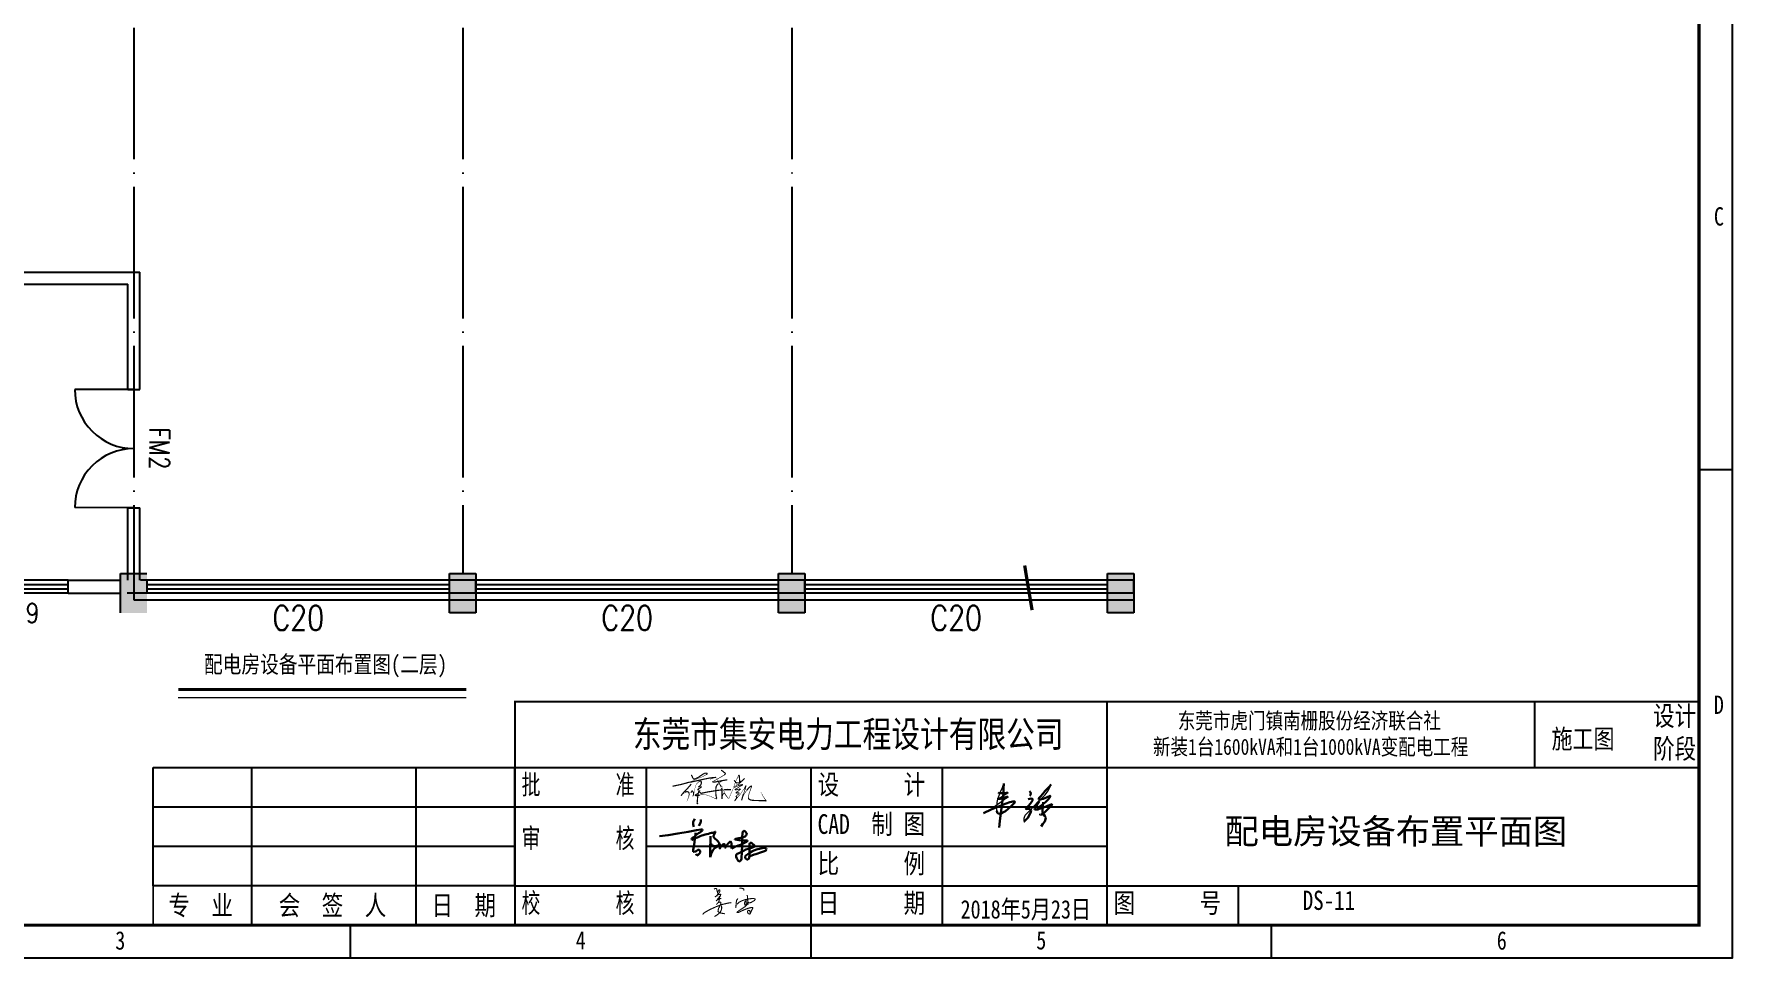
# Model space of a CAD drawing. Extents: x -700117 to -483644, y 1301776 to 1331476.
# Drawn here: x -509456 to -483644, y 1301776 to 1315828 of the extents above; entities that cross this region are included whole.
import ezdxf
from ezdxf.enums import TextEntityAlignment as Align

# ---------------------------------------------------------------- set-up
doc = ezdxf.new("R2010")
doc.units = 0
doc.header["$LTSCALE"] = 1000
doc.linetypes.add('DOTE', pattern=[2.42, 2, -0.2, 0.02, -0.2])
doc.layers.get('0').update_dxf_attribs({"linetype": 'CONTINUOUS'})
for name, color, linetype in [('01', 7, 'CONTINUOUS'), ('2', 2, 'CONTINUOUS'), ('DOTE', 1, 'DOTE'), ('PUB_DIM', 3, 'CONTINUOUS'), ('TEL_TEXT', 7, 'CONTINUOUS'), ('TK', 5, 'CONTINUOUS'), ('WALL', 255, 'CONTINUOUS'), ('WINDOW', 3, 'CONTINUOUS'), ('WINDOW_TEXT', 7, 'CONTINUOUS'), ('内框', 3, 'CONTINUOUS'), ('剪力墙柱填充', 6, 'CONTINUOUS'), ('图框TEXT', 30, 'CONTINUOUS'), ('图签', 7, 'CONTINUOUS'), ('外框', 2, 'CONTINUOUS'), ('柱线', 6, 'CONTINUOUS')]:
    doc.layers.add(name, color=color, linetype=linetype)
doc.layers.add('E-DIMS2', color=220, linetype='CONTINUOUS', lineweight=20)
doc.styles.add('-宋体', font='', dxfattribs={"width": 0.8})
doc.styles.add('_SIMPLEX', font='SIMPLEX.shx', dxfattribs={"width": 0.8})
doc.styles.add('SIMPLEX', font='SIMPLEX.SHX')
doc.styles.add('宋体', font='', dxfattribs={"width": 0.8, "height": 3.8})
doc.styles.add('宋体1', font='', dxfattribs={"width": 0.7})
doc.styles.add('宋体2', font='', dxfattribs={"width": 0.8, "height": 7})
doc.styles.get('-宋体').set_extended_font_data('SimSun')
doc.styles.get('宋体').set_extended_font_data('SimSun')
doc.styles.get('宋体1').set_extended_font_data('SimSun')
doc.styles.get('宋体2').set_extended_font_data('SimSun')

# ---------------------------------------------------------------- blocks, each defined once
blk = doc.blocks.new('集安会签栏')
at = {"layer": '内框', "const_width": 30}
blk.add_lwpolyline([(0, 0), (-5500, 0), (-5500, 600), (0, 600), (0, 0)], close=True, dxfattribs=at)
at = {"layer": '图签'}
for p, q in [((-5500, 2400), (0, 2400)), ((-5500, 600), (-5500, 2400)), ((-4000, 0), (-4000, 2400)), ((-1500, 0), (-1500, 2400)), ((0, 600), (0, 2400)), ((-5500, 1800), (0, 1800)), ((-5500, 1200), (0, 1200))]:
    blk.add_line(p, q, dxfattribs=at)
at = {"layer": '图框TEXT', "style": '宋体2', "width": 0.8}
for s, p in [('专  业', (-5269, 152)), ('会  签  人', (-3592, 152)), ('日  期', (-1269, 152))]:
    blk.add_text(s, height=300, dxfattribs=at).set_placement(p)
blk = doc.blocks.new('集安图标')
at = {"layer": '内框', "const_width": 30}
blk.add_lwpolyline([(0, 3400), (-18000, 3400), (-18000, 0), (0, 0), (0, 3400)], dxfattribs=at)
at = {"layer": '图签'}
for p, q in [((-9000, 0), (-9000, 3400)), ((-2500, 2400), (-2500, 3400)), ((-18000, 2400), (0, 2400)), ((-16000, 0), (-16000, 2400)), ((-13500, 0), (-13500, 2400)), ((-11500, 0), (-11500, 2400)), ((-18000, 1800), (-9000, 1800)), ((-16000, 1200), (-9000, 1200)), ((-18000, 600), (0, 600)), ((-7000, 0), (-7000, 600))]:
    blk.add_line(p, q, dxfattribs=at)
at = {"layer": '图框TEXT', "style": '宋体2'}
for s, width, p in [('设计', 0.8, (-700, 3033)), ('阶段', 0.8, (-700, 2533)), ('批        准', 0.7, (-17900, 1988)), ('设      计', 0.8, (-13400, 1988)), ('CAD  制 图', 0.8, (-13400, 1388)), ('审        核', 0.7, (-17900, 1173)), ('比      例', 0.8, (-13400, 788)), ('校        核', 0.7, (-17900, 188)), ('日      期', 0.8, (-13400, 188)), ('图      号', 0.8, (-8900, 188))]:
    blk.add_text(s, height=300, dxfattribs=dict(at, width=width)).set_placement(p)
at = {"layer": '图框TEXT', "style": '宋体2', "width": 0.8}
blk.add_text('东莞市集安电力工程设计有限公司', height=400, dxfattribs=at).set_placement((-12935, 2705), align=Align.CENTER)
blk = doc.blocks.new('集安A3图框')
at = {"layer": 'TK'}
for p, q in [((0, 7425), (-500, 7425)), ((-500, 3900), (-500, 500)), ((-24000, 500), (-500, 500)), ((-21000, 0), (-21000, 500)), ((-14000, 0), (-14000, 500)), ((-7000, 0), (-7000, 500))]:
    blk.add_line(p, q, dxfattribs=at)
at = {"layer": '内框', "const_width": 50, "flags": 128}
blk.add_lwpolyline([(-39500, 500), (-39500, 29200), (-500, 29200), (-500, 500)], close=True, dxfattribs=at)
at = {"layer": '外框', "flags": 128}
blk.add_lwpolyline([(-42000, 0), (-42000, 29700), (0, 29700), (0, 0)], close=True, dxfattribs=at)
for name, p in [('集安图标', (-500, 500)), ('集安会签栏', (-18500, 500))]:
    blk.add_blockref(name, p)
at = {"layer": 'TK', "style": '宋体', "width": 0.8}
for s, p in [('C', (-200, 11138)), ('D', (-200, 3712)), ('3', (-24500, 128)), ('4', (-17500, 131)), ('5', (-10500, 131)), ('6', (-3500, 128))]:
    blk.add_text(s, height=280, dxfattribs=at).set_placement(p, align=Align.CENTER)
blk = doc.blocks.new('123566')
at = {"color": 7, "lineweight": 30}
for p, q in [((96.5, 103.4), (96.4, 101.1)), ((96.4, 101.1), (96.5, 99.2)), ((97.2, 105.5), (96.5, 103.4)), ((96.5, 99.2), (96.6, 96.1)), ((100.9, 112.2), (97.2, 105.5)), ((117, 100.8), (112.5, 91.9)), ((118.3, 104.6), (117, 100.8)), ((118, 110.2), (118.3, 104.6)), ((-0.8, 62.3), (23.7, 64.7)), ((23.7, 64.7), (52, 69.6)), ((52, 69.6), (81.5, 75.2)), ((81.5, 75.2), (105.6, 79.4)), ((92.4, 55.2), (91.6, 53.3)), ((91.6, 53.3), (91.9, 51.7)), ((91.9, 51.7), (93.6, 51.3)), ((96.8, 58.4), (92.4, 55.2)), ((93.6, 51.3), (101.8, 55)), ((96.6, 96.1), (97.6, 88.9)), ((99.1, 60.3), (96.8, 58.4)), ((101.9, 62.7), (99.1, 60.3)), ((101.9, 57.9), (100.4, 47.1)), ((101.8, 55), (105.1, 57)), ((103.3, 72.1), (101.9, 57.9)), ((104.1, 65), (101.9, 62.7)), ((106.9, 67.3), (104.1, 65)), ((105.1, 57), (108.9, 58.8)), ((105.6, 79.4), (118.5, 81.7)), ((109.1, 69.1), (106.9, 67.3)), ((108.9, 58.8), (112.9, 60.7)), ((111.5, 70.7), (109.1, 69.1)), ((115.4, 73.1), (111.5, 70.7)), ((112.9, 60.7), (116.6, 62.1)), ((119.4, 75.7), (115.4, 73.1)), ((116.6, 62.1), (121.3, 63.8)), ((118.5, 81.7), (122.9, 81.1)), ((121.7, 77.2), (119.4, 75.7)), ((121.3, 63.8), (125.4, 65.1)), ((122.9, 78.9), (121.7, 77.2)), ((122.9, 81.1), (123.4, 79.9)), ((123.4, 79.9), (122.9, 78.9)), ((125.4, 65.1), (130.9, 66.9)), ((130.9, 66.9), (135.3, 67.9)), ((135.3, 67.9), (140.1, 69.2)), ((140.1, 69.2), (145.6, 70.7)), ((145.6, 70.7), (149.6, 71.7)), ((146.1, 55.8), (145.7, 24.2)), ((145.9, 61.8), (146.1, 55.8)), ((149.6, 71.7), (153.1, 72.2)), ((153.1, 72.2), (156.2, 73.1)), ((156.6, 66.6), (154.7, 62.8)), ((154.7, 62.8), (154.8, 61.6)), ((154.8, 61.6), (155.8, 59.5)), ((155.8, 59.5), (157.3, 57.3)), ((156.2, 73.1), (158.6, 74.3)), ((158.5, 70.6), (156.6, 66.6)), ((157.3, 57.3), (159.7, 54.9)), ((160.4, 73.8), (158.5, 70.6)), ((158.6, 74.3), (160.1, 74.8)), ((159.7, 54.9), (163.2, 51.7)), ((160.1, 74.8), (160.9, 75.1)), ((160.4, 73.8), (161.1, 75)), ((161, 75.1), (160.9, 75.1)), ((161.1, 75.1), (161, 75.1)), ((161.1, 75), (161.1, 75.1)), ((163.2, 51.7), (166.2, 48.4)), ((216.8, 53.4), (219.2, 54.5)), ((217, 52.1), (216.8, 53.4)), ((222.4, 51.2), (217, 52.1)), ((219.2, 54.5), (223.5, 55.7)), ((228.3, 50.3), (222.4, 51.2)), ((223.5, 55.7), (227.9, 56.4)), ((227.9, 56.4), (233.9, 57.2)), ((231.3, 50.3), (228.3, 50.3)), ((239.9, 49.6), (231.3, 50.3)), ((233.9, 57.2), (237.7, 57.9)), ((237.7, 57.9), (241.5, 59)), ((239, 68.1), (237.9, 61)), ((237.9, 61), (238, 54.3)), ((238, 54.3), (238, 46.8)), ((239.3, 71.5), (239, 68.1)), ((239.9, 74.2), (239.3, 71.5)), ((241, 76.6), (239.9, 74.2)), ((242.4, 49.6), (239.9, 49.6)), ((243.1, 77.7), (241, 76.6)), ((241.5, 59), (246.6, 61.7)), ((246.8, 49.6), (242.4, 49.6)), ((245.7, 76.9), (243.1, 77.7)), ((246.9, 75.7), (245.7, 76.9)), ((246.6, 61.7), (248.9, 63.9)), ((249.8, 49.7), (246.8, 49.6)), ((248.2, 74), (246.9, 75.7)), ((250.6, 71.1), (248.2, 74)), ((248.9, 63.9), (250.7, 65.5)), ((251.8, 49.9), (249.8, 49.7)), ((251.7, 68.4), (250.6, 71.1)), ((250.7, 65.5), (251.7, 68.4)), ((253.5, 49.4), (251.8, 49.9)), ((253.3, 48.1), (253.5, 49.4)), ((96.2, 23.1), (95.9, 18.9)), ((95.9, 18.9), (96.4, 17.1)), ((99.1, 36), (96.2, 23.1)), ((96.4, 17.1), (97.3, 16.8)), ((97.3, 16.8), (102.5, 18.1)), ((100.4, 47.1), (99.1, 36)), ((102.5, 18.1), (104.6, 18.7)), ((104.6, 18.7), (107.9, 20.6)), ((105.8, 8.5), (104.8, 10.8)), ((106.4, 6.8), (105.8, 8.5)), ((107.1, 6.4), (106.4, 6.8)), ((110.6, 8.1), (107.1, 6.4)), ((107.9, 20.6), (109.6, 22.3)), ((109.6, 22.3), (110.8, 22.7)), ((114.6, 11.8), (110.6, 8.1)), ((110.8, 22.7), (113.3, 22.3)), ((113.3, 22.3), (115.2, 20.4)), ((116, 15.2), (114.6, 11.8)), ((115.2, 20.4), (116.3, 17.5)), ((116.3, 17.5), (116, 15.2)), ((145.7, 14.6), (145.3, 1.4)), ((145.3, 1.4), (149.5, 14.1)), ((145.7, 24.2), (145.7, 14.6)), ((147.4, 39.9), (146.9, 40.2)), ((148.6, 38.7), (147.4, 39.9)), ((149.6, 38.2), (148.6, 38.7)), ((149.5, 14.1), (154, 22.8)), ((150.8, 36.8), (149.6, 38.2)), ((152.2, 35.2), (150.8, 36.8)), ((154.2, 34.1), (152.2, 35.2)), ((154, 22.8), (158.8, 28.3)), ((158.3, 33.2), (154.2, 34.1)), ((162.3, 33.2), (158.3, 33.2)), ((158.8, 28.3), (163.3, 31.7)), ((169, 36.5), (162.3, 33.2)), ((163.3, 31.7), (168.5, 34.1)), ((166.2, 48.4), (170.5, 44.3)), ((168.5, 34.1), (171.7, 35.6)), ((171.2, 39.5), (169, 36.5)), ((170.5, 44.3), (171.4, 41.7)), ((171.4, 41.7), (171.2, 39.5)), ((172.9, 28.6), (171.5, 25.4)), ((171.5, 25.4), (172.7, 26.8)), ((171.7, 35.6), (173.8, 36.8)), ((172.7, 26.8), (175.4, 30.9)), ((174.3, 31.5), (172.9, 28.6)), ((173.8, 36.8), (174.4, 37.1)), ((175.3, 34.3), (174.3, 31.5)), ((174.4, 37.1), (175.5, 37.2)), ((174.4, 37.1), (174.4, 37.1)), ((175.9, 35.3), (175.3, 34.3)), ((175.4, 30.9), (179, 34.9)), ((175.5, 37.2), (176, 36.8)), ((175.5, 37.2), (175.5, 37.2)), ((175.5, 37.2), (175.5, 37.2)), ((176, 35.9), (175.9, 35.3)), ((175.9, 35.3), (175.9, 35.3)), ((176, 36.8), (176, 35.9)), ((176, 36.8), (176, 36.8)), ((176, 35.9), (176, 35.9)), ((179, 34.9), (182.2, 38.5)), ((182.2, 38.5), (184.8, 39.5)), ((184.8, 39.5), (186.3, 39.5)), ((186.3, 39.5), (188.1, 38)), ((188.1, 38), (189, 36.1)), ((189.4, 33), (188.1, 28.5)), ((188.1, 28), (188.7, 28.8)), ((188.1, 28.5), (188.1, 28)), ((188.7, 28.8), (190.3, 31.7)), ((189, 36.1), (189.4, 33)), ((190.3, 31.7), (192.3, 34.3)), ((192.3, 34.3), (192.4, 35.1)), ((192.4, 35.1), (194.2, 37)), ((194.2, 37), (195.8, 39.3)), ((195.8, 39.3), (198.9, 43.2)), ((198.9, 43.2), (199.9, 44.6)), ((199.9, 44.6), (202.1, 46.3)), ((202.1, 46.3), (203.9, 47.1)), ((203.9, 47.1), (205.5, 45.8)), ((205.5, 45.8), (206.7, 42.7)), ((206.7, 42.7), (207, 38.7)), ((207, 35.1), (206.7, 32.5)), ((206.7, 32.5), (206.8, 29)), ((206.8, 29), (208.1, 27)), ((207, 38.7), (207, 35.1)), ((208.1, 27), (210.4, 27.3)), ((210.4, 27.3), (213.6, 29.1)), ((213.6, 29.1), (216.7, 30.9)), ((216.7, 30.9), (226.6, 35.4)), ((220.8, 6.7), (221.9, 9.8)), ((221, 2.8), (220.8, 6.7)), ((222.6, -2.3), (221, 2.8)), ((221.9, 9.8), (228.2, 13.4)), ((226.6, 35.4), (232.8, 37.2)), ((228.2, 13.4), (232.6, 15.4)), ((232.6, 15.4), (237.7, 17.8)), ((232.8, 37.2), (241.1, 41)), ((236.4, 3.8), (235.5, -3.1)), ((236.6, 11.3), (236.4, 3.8)), ((237.1, 17.6), (236.6, 11.3)), ((237.7, 34), (237.1, 17.6)), ((238, 46.8), (237.7, 34)), ((237.7, 17.8), (242.2, 20.2)), ((241.1, 41), (244.6, 43)), ((242.2, 20.2), (248.9, 23.2)), ((244.6, 43), (248.2, 45)), ((246.6, 3.8), (248.7, 6.7)), ((246.7, 0.2), (246.6, 3.8)), ((248.6, -2.9), (246.7, 0.2)), ((248.2, 45), (250.6, 46.3)), ((248.7, 6.7), (254.4, 10.4)), ((248.9, 23.2), (254.9, 25.4)), ((250.6, 46.3), (253.3, 48.1)), ((254.4, 10.4), (261.1, 14.5)), ((254.9, 25.4), (260, 26.7)), ((258.5, 0.4), (257.6, -3.6)), ((258.9, 5.1), (258.5, 0.4)), ((258.9, 39.2), (258.7, 33.8)), ((258.7, 33.8), (258.7, 30.7)), ((258.7, 30.7), (259.3, 26.7)), ((258.9, 14.2), (258.7, 9.8)), ((258.7, 9.8), (258.9, 5.1)), ((259.8, 41.6), (258.9, 39.2)), ((259.4, 20.7), (258.9, 14.2)), ((259.3, 26.7), (259.4, 20.7)), ((262, 43), (259.8, 41.6)), ((260, 26.7), (265.3, 28.3)), ((262.7, 5.1), (260.7, 4.2)), ((261.1, 14.5), (266.3, 18.2)), ((264.3, 43), (262, 43)), ((266, 6.2), (262.7, 5.1)), ((266, 42.1), (264.3, 43)), ((265.3, 28.3), (268, 29.2)), ((268, 40.5), (266, 42.1)), ((272.5, 8.9), (266, 6.2)), ((266.3, 18.2), (271.8, 20.3)), ((270.1, 38.3), (268, 40.5)), ((268, 29.2), (272, 31)), ((271.6, 36.7), (270.1, 38.3)), ((273.4, 35.2), (271.6, 36.7)), ((271.8, 20.3), (279, 23.4)), ((272, 31), (274, 32.5)), ((277.8, 10.5), (272.5, 8.9)), ((274.1, 33.6), (273.4, 35.2)), ((274, 32.5), (274.1, 33.6)), ((283.4, 12.5), (277.8, 10.5)), ((279, 23.4), (283.6, 24.9)), ((288.1, 13.8), (283.4, 12.5)), ((283.6, 24.9), (288.1, 26)), ((288.1, 26), (296.1, 27.4)), ((293.9, 15.6), (288.1, 13.8)), ((302.3, 19.3), (293.9, 15.6)), ((296.1, 27.4), (300.3, 28)), ((300.3, 28), (302.3, 28)), ((302.3, 28), (305.2, 27.4)), ((306.4, 21.2), (302.3, 19.3)), ((305.2, 27.4), (307.5, 26.3)), ((308.4, 24), (306.4, 21.2)), ((307.5, 26.3), (308.4, 24)), ((224.3, -5.4), (222.6, -2.3)), ((226.6, -9), (224.3, -5.4)), ((228.4, -11), (226.6, -9)), ((231.1, -10.3), (228.4, -11)), ((233.9, -7.9), (231.1, -10.3)), ((235.5, -3.1), (233.9, -7.9)), ((251.8, -5), (248.6, -2.9)), ((254.5, -5.2), (251.8, -5)), ((257.6, -3.6), (254.5, -5.2))]:
    blk.add_line(p, q, dxfattribs=at)
blk = doc.blocks.new('A$C4F656C09')
at = {"color": 7}
for points, const_width in [([(4118, 3), (4173, -20), (4331, -143), (4381, -189), (4399, -227), (4387, -258), (4367, -291), (4333, -314)], 80), ([(881, -1067), (1502, -935), (2001, -795)], 80), ([(2129, -925), (1871, -1226), (1607, -1497)], 80), ([(2001, -795), (2153, -780), (2353, -733)], 80), ([(2078, -764), (2001, -795)], 20), ([(2750, -485), (2078, -764)], 20), ([(2125, -323), (2148, -331), (2180, -388), (2252, -538)], 80), ([(2252, -538), (2297, -577), (2348, -580), (2425, -565)], 80), ([(2353, -733), (3040, -580)], 80), ([(2325, -1454), (2394, -1140), (2440, -998)], 20), ([(2425, -565), (2632, -454), (2885, -279), (3021, -209)], 80), ([(2440, -998), (2486, -911), (2541, -854), (2597, -798)], 20), ([(2800, -1094), (2804, -1103), (2799, -1112), (2768, -1143), (2552, -1286)], 80), ([(2810, -810), (2808, -848), (2787, -932), (2766, -969), (2719, -1029), (2690, -1070), (2648, -1096), (2607, -1106), (2575, -1110)], 80), ([(2597, -798), (2648, -756), (2682, -742), (2707, -731)], 50), ([(2652, -1093), (2717, -1081), (2767, -1087), (2800, -1094)], 40), ([(2707, -731), (2746, -721), (2771, -730), (2799, -765), (2810, -810)], 80), ([(3021, -209), (3088, -192), (3142, -192), (3187, -205), (3187, -237), (3135, -288)], 80), ([(3040, -580), (3232, -544), (3332, -523), (3403, -513)], 80), ([(3403, -513), (3571, -489), (3679, -485), (3788, -470)], 80), ([(3788, -470), (3687, -507), (3582, -531), (3498, -563), (3381, -600)], 30), ([(3573, -756), (3562, -767), (3567, -776), (3585, -784), (3624, -793), (3659, -793), (3972, -735), (4226, -684), (4539, -636)], 80), ([(4333, -314), (3842, -604), (3573, -756)], 40), ([(3931, -889), (3850, -976), (3781, -1122), (3764, -1337), (3771, -1584), (3788, -1723), (3828, -1869)], 80), ([(4131, -1090), (4100, -1046), (4137, -1116), (4162, -1207), (4169, -1295), (4186, -1523)], 80), ([(4455, -649), (4188, -712), (4034, -805), (3931, -889)], 40), ([(4210, -1121), (4157, -1100), (4131, -1090)], 40), ([(4914, -1244), (5072, -785), (5159, -604)], 25), ([(4989, -664), (5034, -723), (5063, -762), (5100, -811), (5131, -830)], 80), ([(5363, -819), (5343, -881), (5232, -955), (5123, -1027), (4995, -1103), (4980, -1127)], 40), ([(4980, -1127), (4996, -1138), (5078, -1122)], 40), ([(5078, -1122), (5194, -1066), (5273, -1034), (5340, -1007)], 40), ([(5257, -1151), (5101, -1253)], 50), ([(5100, -811), (5113, -859), (5123, -898), (5150, -939), (5184, -959)], 25), ([(5131, -830), (5202, -842), (5255, -842), (5338, -820), (5410, -770)], 60), ([(5159, -604), (5290, -319), (5307, -304), (5323, -307), (5330, -330)], 35), ([(5455, -1030), (5257, -1151)], 50), ([(5343, -881), (5282, -1008), (5259, -1034)], 40), ([(5330, -330), (5359, -743), (5363, -819)], 80), ([(5340, -1007), (5438, -979), (5484, -964)], 80), ([(5555, -668), (5493, -749), (5411, -837), (5343, -881)], 40), ([(5410, -770), (5509, -715), (5587, -635), (5663, -556), (5682, -536)], 80), ([(5484, -964), (5522, -959), (5538, -965), (5534, -976), (5509, -995), (5469, -1024), (5455, -1030)], 80), ([(5671, -1211), (5769, -1027)], 60), ([(5769, -1027), (5710, -1289)], 80), ([(5769, -1027), (5768, -1001)], 80), ([(5824, -1335), (5986, -1156), (6079, -1078), (6104, -1056), (6126, -1054), (6136, -1067), (6142, -1095), (6139, -1131)], 80), ([(6139, -1131), (6048, -1379), (5987, -1545), (5943, -1728), (5943, -1831)], 40), ([(1607, -1497), (1444, -1700)], 80), ([(1510, -1618), (1622, -1550), (1724, -1470)], 25), ([(1724, -1470), (1772, -1443), (1827, -1431), (1878, -1431), (1933, -1439), (1969, -1479), (1984, -1519), (1999, -1572)], 80), ([(1946, -1804), (1901, -1934), (1937, -1863)], 30), ([(1999, -1572), (1990, -1651), (1946, -1804)], 50), ([(2102, -1492), (2157, -1417)], 80), ([(2157, -1417), (2181, -1389), (2192, -1381), (2204, -1380), (2221, -1390), (2245, -1427)], 80), ([(2245, -1427), (2278, -1503), (2283, -1531), (2285, -1547), (2284, -1578), (2278, -1637), (2240, -1737)], 60), ([(2278, -1637), (2325, -1454)], 40), ([(2469, -1608), (2408, -1653), (2401, -1664), (2404, -1674), (2424, -1685), (2446, -1691), (2497, -1694), (2552, -1691), (2698, -1654)], 80), ([(2699, -1349), (2700, -1361), (2694, -1375), (2604, -1525), (2563, -1545), (2469, -1608)], 60), ([(2589, -1503), (2586, -1625), (2552, -1862), (2521, -2217), (2534, -2228), (2566, -2211), (2589, -2199)], 80), ([(2552, -1286), (2542, -1298), (2547, -1307), (2558, -1322), (2594, -1324), (2620, -1311), (2608, -1436), (2589, -1503)], 40), ([(2620, -1311), (2699, -1349)], 40), ([(2693, -1451), (2783, -1537), (3254, -1441), (3757, -1362), (3979, -1330), (4188, -1309), (4523, -1288), (4790, -1295)], 80), ([(2682, -1394), (2674, -1425), (2674, -1436), (2693, -1451)], 40), ([(2698, -1654), (2855, -1615), (2915, -1600), (2959, -1598)], 30), ([(3466, -1763), (3232, -1667), (3120, -1644), (2995, -1613), (2959, -1598)], 25), ([(3695, -1873), (3466, -1763)], 25), ([(3828, -1869), (3837, -1889), (3834, -1899), (3825, -1909), (3802, -1915), (3717, -1882), (3695, -1873)], 40), ([(4186, -1523), (4185, -1780), (4181, -1873), (4172, -1913)], 80), ([(4181, -1873), (4219, -1691), (4250, -1618)], 40), ([(4250, -1618), (4283, -1557), (4301, -1524), (4318, -1515), (4331, -1520), (4352, -1542), (4510, -1766)], 50), ([(4510, -1766), (4597, -1869)], 40), ([(4763, -1294), (4570, -1262), (4522, -1240)], 15), ([(4597, -1869), (4624, -1892), (4637, -1888), (4648, -1859), (4914, -1244)], 25), ([(5163, -1816), (5163, -1847), (5041, -2018), (5015, -2030)], 80), ([(5041, -2018), (5142, -1900), (5401, -1589)], 40), ([(5101, -1253), (5074, -1272), (5071, -1295), (5080, -1304), (5111, -1307), (5140, -1303)], 80), ([(5131, -1722), (5120, -1741), (5136, -1756), (5163, -1784), (5163, -1816)], 80), ([(5155, -1456), (5130, -1484), (5130, -1505), (5157, -1511), (5195, -1511)], 80), ([(5331, -1511), (5328, -1528), (5313, -1552), (5131, -1722)], 50), ([(5140, -1303), (5315, -1258)], 50), ([(5304, -1353), (5155, -1456)], 50), ([(5195, -1511), (5287, -1493), (5319, -1496), (5331, -1511)], 60), ([(5315, -1258), (5368, -1253), (5387, -1260), (5392, -1276), (5376, -1290)], 80), ([(5376, -1290), (5330, -1330), (5304, -1353)], 50), ([(5401, -1589), (5671, -1211)], 25), ([(5516, -1903), (5489, -1993), (5489, -2007)], 80), ([(5493, -1979), (5524, -1874), (5638, -1618), (5824, -1335)], 40), ([(5610, -1583), (5516, -1903)], 80), ([(5710, -1289), (5610, -1583)], 40), ([(5943, -1831), (5955, -1906), (6050, -1961), (6132, -1993), (6371, -2016), (6539, -2018), (6776, -2022), (6995, -2026), (7081, -2033), (7129, -2051)], 80), ([(6825, -1555), (6775, -1469), (6746, -1416)], 15), ([(6888, -1676), (6825, -1555)], 25), ([(6987, -1838), (6888, -1676)], 30), ([(7129, -2051), (7148, -2042), (7117, -2020), (7073, -1965), (6987, -1838)], 40)]:
    blk.add_lwpolyline(points, dxfattribs=dict(at, const_width=const_width))
blk.add_lwpolyline([(3135, -288, 30, 40, 0), (2997, -371, 30, 30, 0), (2750, -485, 30, 30, 0)], format="xyseb", dxfattribs=at)
blk = doc.blocks.new('_wblk')
for p, q in [((-0.5, 0.5), (0.5, 0.5)), ((0.5, 0.1667), (-0.5, 0.1667)), ((0.5, -0.1667), (-0.5, -0.1667)), ((-0.5, -0.5), (0.5, -0.5))]:
    blk.add_line(p, q)
at = {"layer": 'WINDOW_TEXT', "style": 'SIMPLEX', "flags": 9}
blk.add_attdef('A', text='', height=1, dxfattribs=at).set_placement((0, 1.5), align=Align.MIDDLE)
blk = doc.blocks.new('M_A3PTU')
for p, q in [((-0.5, 0), (-0.499, -0.498)), ((0.5, 0), (0.499, -0.498))]:
    blk.add_line(p, q)
for centre, start, end in [((-0.498, -0.001), 269.885, 0.0763), ((0.498, -0.001), 179.9237, 270.115)]:
    blk.add_arc(centre, 0.498, start, end)
blk = doc.blocks.new('44120319')
at = {"lineweight": 13}
for points in [[(128, 52), (127, 76), (130, 112), (134, 134), (150, 181), (166, 216), (177, 244)], [(205, 153), (205, 147), (184, 134), (168, 122), (153, 111), (131, 96), (131, 96), (91, 65)], [(205, 181), (204, 177), (170, 156), (132, 134)], [(317, -18), (318, 3), (325, 23), (359, 58), (390, 90), (413, 116), (441, 141), (465, 165), (483, 191), (500, 220), (503, 234)], [(411, 76), (409, 82), (409, 87), (410, 92)], [(437, 25), (433, 22), (430, 23), (428, 26), (427, 29), (426, 32)]]:
    blk.add_lwpolyline(points, dxfattribs=at)
at = {"lineweight": 30}
for points in [[(177, 244), (175, 208), (175, 185), (171, 148), (168, 125), (160, 73), (155, 40), (149, -18), (145, -63)], [(505, 236), (489, 219), (476, 204), (462, 190), (448, 173), (431, 154), (422, 145), (420, 138), (419, 135), (421, 132), (431, 132), (439, 134), (450, 138), (463, 143), (473, 146), (498, 159), (499, 154), (494, 144), (487, 135), (480, 127), (467, 115), (448, 99), (431, 87), (411, 76), (411, 76)], [(35, 37), (89, 64), (127, 80), (162, 94), (192, 104), (219, 113), (250, 121), (253, 111), (239, 97), (226, 84), (206, 67), (187, 52), (165, 39), (153, 33), (138, 34), (130, 42), (127, 53)], [(130, 134), (151, 138), (167, 142), (190, 149), (205, 153)], [(136, 182), (144, 177), (165, 176), (183, 177), (205, 181)], [(345, 135), (358, 138), (366, 139), (373, 138), (377, 135), (376, 131), (375, 125), (361, 105), (348, 89), (342, 81), (330, 70), (331, 66), (342, 68), (351, 68), (359, 68), (363, 64), (366, 59), (364, 46), (358, 30), (344, 6), (319, -21), (319, -21)], [(356, 191), (363, 182), (365, 174), (362, 165), (358, 157)], [(425, 120), (420, 113), (411, 101), (406, 94), (400, 88), (396, 81), (389, 69), (393, 62), (404, 62), (413, 64), (422, 67), (442, 73), (458, 80), (472, 85), (481, 89), (494, 94), (510, 100), (512, 96), (502, 85), (494, 77), (481, 63), (464, 47), (449, 32), (437, 25)], [(451, 113), (447, 96), (446, 83), (445, 68), (445, 57), (446, 47), (449, 38), (456, 27), (463, 16), (468, 8), (467, -4), (461, -21), (449, -38), (436, -56)]]:
    blk.add_lwpolyline(points, dxfattribs=at)
blk = doc.blocks.new('新块')
at = {"color": 7, "lineweight": 158, "const_width": 20}
for points in [[(-109, 429), (-86, 438), (-71, 438), (-60, 434), (-55, 414), (-49, 385), (-42, 366), (-32, 388), (-16, 415), (-6, 415), (-2, 401), (-3, 385), (-9, 370), (-16, 362), (-23, 353), (-30, 346), (-35, 342), (-39, 339), (-40, 337), (-39, 350), (-39, 359), (-40, 368)], [(-39, 337), (-48, 325), (-58, 312), (-69, 302), (-81, 293), (-91, 284)], [(-72, 214), (-52, 230), (-45, 244), (-27, 263), (-17, 274), (1, 292), (8, 313), (13, 327), (13, 333), (1, 335), (-9, 329), (-27, 329), (-38, 326), (-48, 326)], [(-17, 300), (-12, 280), (-12, 254), (-13, 225), (-22, 201), (-26, 188), (-42, 175), (-55, 161), (-65, 149)], [(309, 155), (348, 193), (394, 217), (454, 237), (529, 253), (602, 260), (634, 250), (635, 240), (620, 221), (594, 207), (561, 186), (528, 180), (502, 194), (495, 305), (485, 320)], [(349, 444), (377, 447), (408, 440), (430, 428), (430, 401)], [(-311, -30), (-296, -9), (-259, 17), (-229, 33), (-177, 62), (-122, 86), (-69, 111), (-10, 132), (43, 152), (109, 167), (158, 178), (190, 182), (205, 184)], [(29, 128), (30, 102), (30, 76), (27, 58), (8, 17), (-6, 3), (-30, -21), (-58, -42), (-99, -67)], [(-50, 231), (-33, 241), (-13, 251), (6, 257), (20, 260), (27, 260)], [(-26, 187), (-7, 191), (6, 192), (17, 188), (17, 178), (14, 164), (6, 145), (-6, 116), (-25, 80), (-32, 52), (-33, 37), (-36, 26), (-10, 4), (11, -3), (42, -9), (69, -13), (89, -19)], [(285, 85), (295, 198), (303, 234), (326, 259)], [(495, 155), (476, 132), (456, 115), (423, 92), (387, 68), (361, 52), (331, 30), (318, 20), (309, 8), (318, 5), (334, 6), (378, 28), (423, 49), (464, 66), (509, 82), (546, 92), (574, 97), (588, 98), (594, 92), (584, 69), (568, 38), (552, -1), (539, -23), (508, -13), (495, 19), (506, 45), (536, 39), (543, 16), (545, -14)], [(502, 194), (493, 153), (476, 151), (460, 145), (451, 141), (446, 157), (446, 184), (450, 203), (462, 211), (473, 220), (474, 203), (474, 178), (483, 167), (492, 154)], [(492, 154), (512, 161), (519, 165)]]:
    blk.add_lwpolyline(points, dxfattribs=at)

msp = doc.modelspace()

# ---------------------------------------------------------------- linework, layer by layer
at = {"layer": 'DOTE'}
for p, q in [((-507938.1, 1328023.5), (-507937.9, 1307223.5)), ((-502938.1, 1328023.5), (-502938.3, 1307623.1)), ((-497938.1, 1328023.6), (-497938.3, 1307623.2))]:
    msp.add_line(p, q, dxfattribs=at)
at = {"layer": 'E-DIMS2'}
msp.add_line((-507263.7, 1305736.2), (-502885.3, 1305736.2), dxfattribs=at)
at = {"layer": 'E-DIMS2', "const_width": 44.8}
msp.add_lwpolyline([(-507263.7, 1305861.5), (-502885.3, 1305861.5)], dxfattribs=at)
at = {"layer": 'PUB_DIM', "const_width": 50}
msp.add_lwpolyline([(-494284, 1307067.1), (-494396.6, 1307745)], dxfattribs=at)
at = {"layer": 'WALL'}
for p, q in [((-511337.9, 1312203.4), (-507847.9, 1312203.5)), ((-507847.9, 1310423.5), (-507847.9, 1312203.5)), ((-511337.9, 1312023.4), (-508027.9, 1312023.5)), ((-508027.9, 1310423.5), (-508027.9, 1312023.5)), ((-508027.9, 1310423.5), (-507847.9, 1310423.5)), ((-508027.9, 1307523.5), (-508027.9, 1308623.5)), ((-508027.9, 1308623.5), (-507847.9, 1308623.5)), ((-507847.9, 1307523.5), (-507847.9, 1308623.5)), ((-508937.9, 1307523.4), (-508138.3, 1307523.5)), ((-508937.9, 1307323.4), (-508937.9, 1307523.4)), ((-507737.9, 1307523.5), (-507837.9, 1307523.5)), ((-507737.9, 1307323.5), (-507737.9, 1307523.5)), ((-502737.9, 1307523.5), (-503137.9, 1307523.5)), ((-503137.9, 1307323.5), (-503137.9, 1307523.5)), ((-502737.9, 1307323.5), (-502737.9, 1307523.5)), ((-497737.9, 1307523.6), (-498137.9, 1307523.6)), ((-498137.9, 1307323.6), (-498137.9, 1307523.6)), ((-497737.9, 1307323.6), (-497737.9, 1307523.6)), ((-492737.9, 1307523.7), (-493137.9, 1307523.7)), ((-493137.9, 1307323.7), (-493137.9, 1307523.7)), ((-492737.9, 1307323.7), (-492737.9, 1307523.7)), ((-508937.9, 1307323.4), (-508138.3, 1307323.5)), ((-507737.9, 1307323.5), (-508037.9, 1307323.5)), ((-502737.9, 1307323.5), (-503137.9, 1307323.5)), ((-497737.9, 1307323.6), (-498137.9, 1307323.6)), ((-492737.9, 1307323.7), (-493137.9, 1307323.7))]:
    msp.add_line(p, q, dxfattribs=at)
at = {"layer": 'WINDOW'}
msp.add_line((-507937.9, 1307223.5), (-492737.9, 1307223.8), dxfattribs=at)
at = {"layer": '剪力墙柱填充'}
for points in [[(-508138.3, 1307023.1), (-507738.3, 1307023.1), (-508138.3, 1307623.1), (-507738.3, 1307623.1)], [(-503138.3, 1307023.1), (-502738.3, 1307023.1), (-503138.3, 1307623.1), (-502738.3, 1307623.1)], [(-498138.3, 1307023.2), (-497738.3, 1307023.2), (-498138.3, 1307623.2), (-497738.3, 1307623.2)], [(-493137.9, 1307023.6), (-492737.9, 1307023.6), (-493137.9, 1307623.6), (-492737.9, 1307623.6)]]:
    msp.add_trace(points, dxfattribs=at)
at = {"layer": '柱线'}
for p, q in [((-508138.3, 1307623.1), (-507738.3, 1307623.1)), ((-508138.3, 1307023.1), (-508138.3, 1307623.1)), ((-508138.3, 1307623.1), (-507738.3, 1307623.1)), ((-503138.3, 1307023.1), (-503138.3, 1307623.1)), ((-503138.3, 1307623.1), (-502738.3, 1307623.1)), ((-502738.3, 1307623.1), (-502738.3, 1307023.1)), ((-498138.3, 1307623.2), (-497738.3, 1307623.2)), ((-498138.3, 1307023.2), (-498138.3, 1307623.2)), ((-497738.3, 1307623.2), (-497738.3, 1307023.2)), ((-493137.9, 1307023.6), (-493137.9, 1307623.6)), ((-493137.9, 1307623.6), (-492737.9, 1307623.6)), ((-492737.9, 1307623.6), (-492737.9, 1307023.6)), ((-502738.3, 1307023.1), (-503138.3, 1307023.1)), ((-497738.3, 1307023.2), (-498138.3, 1307023.2)), ((-492737.9, 1307023.6), (-493137.9, 1307023.6))]:
    msp.add_line(p, q, dxfattribs=at)

# ---------------------------------------------------------------- block references
at = {"color": 5, "rotation": 6.670106611340577e-09}
msp.add_blockref('集安A3图框', (-483644.1, 1301776), dxfattribs=at)
at = {"color": 1, "lineweight": 50, "xscale": 0.8429651274927892, "yscale": 0.8429651274927892, "zscale": 0.8429651274927892}
msp.add_blockref('新块', (-499028.3, 1302463.6), dxfattribs=at)
at = {"layer": '01', "xscale": 2.183546090585878, "yscale": 2.183546090585878, "zscale": 2.183546090585878}
msp.add_blockref('44120319', (-495098.6, 1303897.4), dxfattribs=at)
at = {"layer": '2', "xscale": 0.228154341224581, "yscale": 0.228154341224581, "zscale": 0.228154391627801, "rotation": 359.999999970765}
msp.add_blockref('A$C4F656C09', (-499951.3, 1304631.5), dxfattribs=at)
at = {"layer": '2', "xscale": 5.254752203123644, "yscale": 5.254752203123644, "zscale": 5.254752203123644}
msp.add_blockref('123566', (-499941, 1303302.4), dxfattribs=at)
at = {"layer": 'WINDOW'}
ref = msp.add_blockref('M_A3PTU', (-507937.9, 1309523.5), dxfattribs=dict(at, xscale=1800.000000000066, yscale=1800.000000000066, zscale=1800.000000000066, rotation=270.000651171222))
ref.add_attrib('A', 'FM2', dxfattribs={"layer": 'WINDOW_TEXT', "height": 300, "rotation": 270.00065, "style": '_SIMPLEX', "width": 0.8, "flags": 8}).set_placement((-507547.9, 1309523.5), align=Align.MIDDLE)
ref = msp.add_blockref('_wblk', (-509687.9, 1307423.4), dxfattribs=dict(at, xscale=1499.9999999999, yscale=200.0000000001164, zscale=1499.9999999999, rotation=180.0006511712301))
ref.add_attrib('A', 'C19', dxfattribs={"layer": 'WINDOW_TEXT', "height": 300, "rotation": 0.00065, "style": '_SIMPLEX', "width": 0.8, "flags": 8}).set_placement((-509687.9, 1307023.4), align=Align.MIDDLE)
ref = msp.add_blockref('_wblk', (-505437.9, 1307423.5), dxfattribs=dict(at, xscale=4600.000000000147, yscale=200.0000000001164, zscale=4600.000000000147, rotation=180.0007316052293))
ref.add_attrib('A', 'C20', dxfattribs={"layer": 'WINDOW_TEXT', "height": 375, "rotation": 0.00073, "style": '_SIMPLEX', "width": 0.8, "flags": 8}).set_placement((-505437.9, 1306948.5), align=Align.MIDDLE)
ref = msp.add_blockref('_wblk', (-500437.9, 1307423.6), dxfattribs=dict(at, xscale=4600.000000000147, yscale=200.0000000001164, zscale=4600.000000000147, rotation=180.0007316052293))
ref.add_attrib('A', 'C20', dxfattribs={"layer": 'WINDOW_TEXT', "height": 375, "rotation": 0.00073, "style": '_SIMPLEX', "width": 0.8, "flags": 8}).set_placement((-500437.9, 1306948.6), align=Align.MIDDLE)
ref = msp.add_blockref('_wblk', (-495437.9, 1307423.6), dxfattribs=dict(at, xscale=4600.000000000147, yscale=200.0000000001164, zscale=4600.000000000147, rotation=180.0007316052293))
ref.add_attrib('A', 'C20', dxfattribs={"layer": 'WINDOW_TEXT', "height": 375, "rotation": 0.00073, "style": '_SIMPLEX', "width": 0.8, "flags": 8}).set_placement((-495437.9, 1306948.6), align=Align.MIDDLE)

# ---------------------------------------------------------------- texts
at = {"color": 0, "style": '宋体', "width": 0.8}
for s, height, rotation, p in [('东莞市虎门镇南栅股份经济联合社', 244.33, 359.99989, (-492069.1, 1305262.9)), ('新装1台1600kVA和1台1000kVA变配电工程', 244.33, 359.99989, (-492446.3, 1304866)), ('DS-11', 292.31, 0, (-490169.7, 1302507.9))]:
    msp.add_text(s, height=height, rotation=rotation, dxfattribs=at).set_placement(p)
msp.add_text('施工图', height=292.31, rotation=0, dxfattribs=at).set_placement((-485909.3, 1304963.1), align=Align.CENTER)
at = {"color": 0, "style": '宋体'}
msp.add_text('配电房设备布置平面图', height=381.86, rotation=0, dxfattribs=at).set_placement((-488754.8, 1303513.1), align=Align.CENTER)
at = {"layer": 'TEL_TEXT', "style": '-宋体', "width": 0.8}
msp.add_text('配电房设备平面布置图(二层)', height=260.506, dxfattribs=at).set_placement((-505024.4, 1306035), align=Align.BOTTOM_CENTER)
at = {"layer": '图框TEXT', "style": '宋体1', "width": 0.8}
msp.add_text('2018年5月23日', height=280, rotation=0, dxfattribs=at).set_placement((-495370.9, 1302377))

doc.saveas('drawing.dxf')
